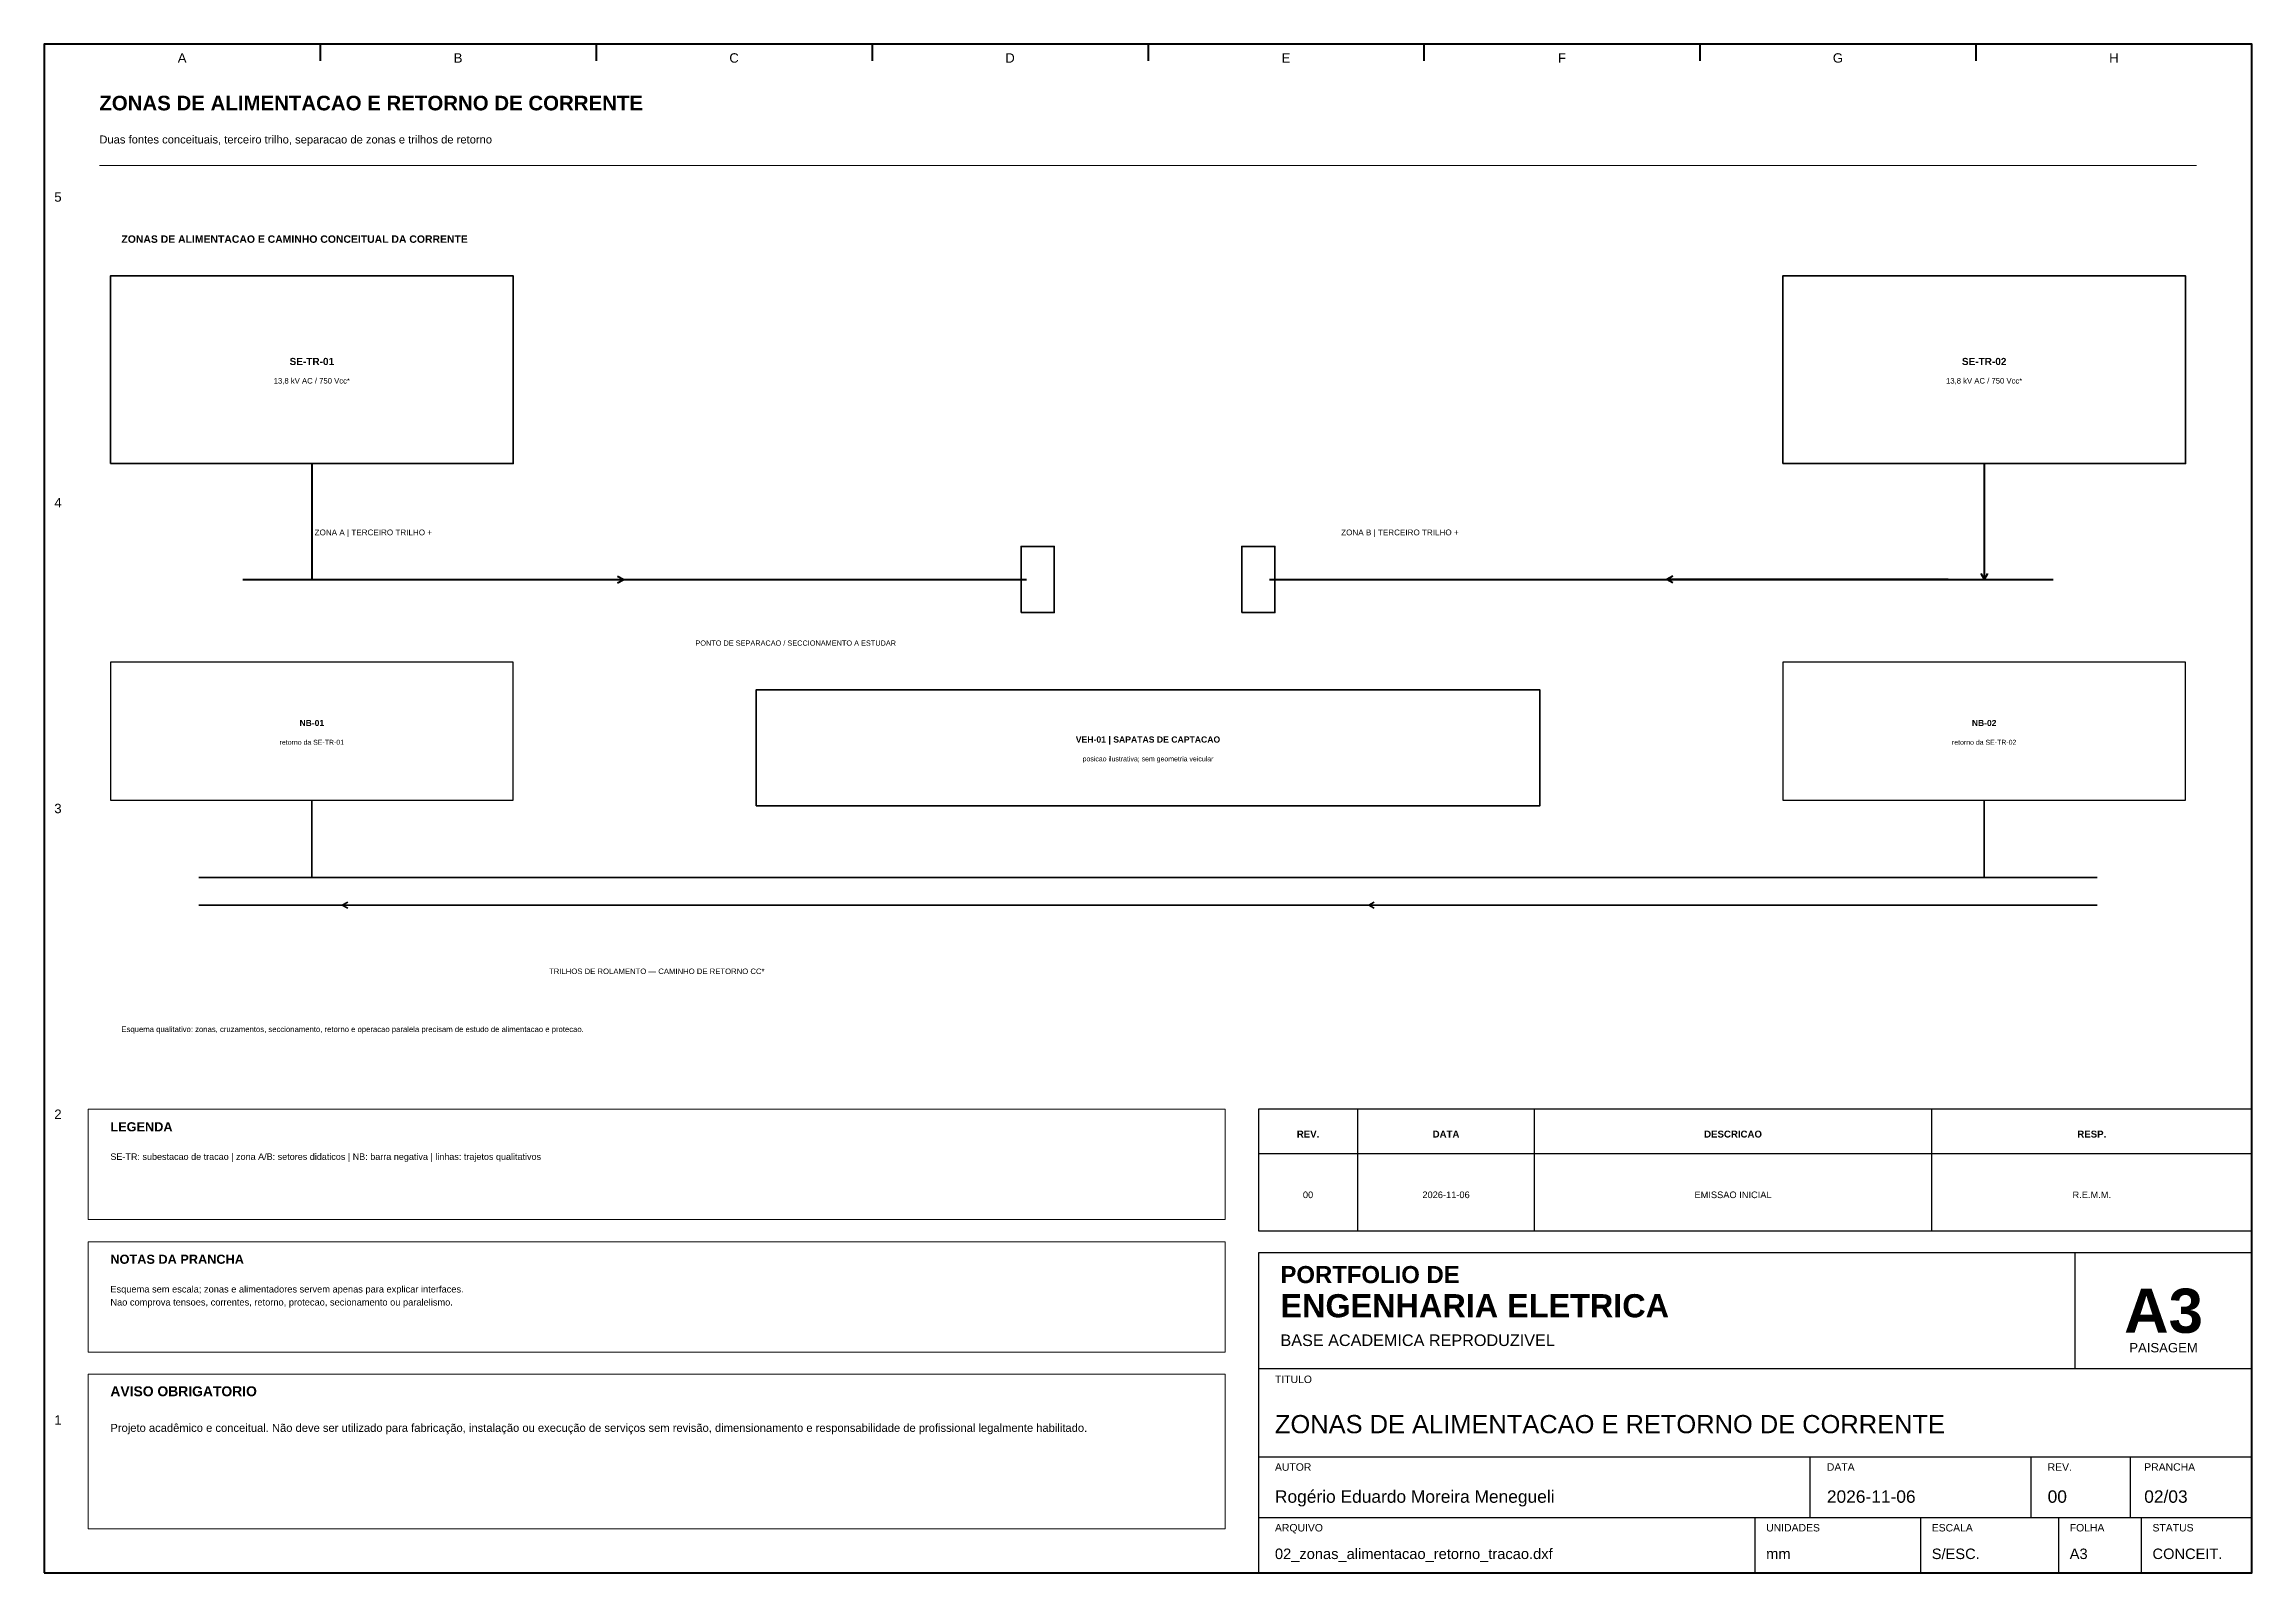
# Model space of a CAD drawing. Header units: millimetres. Extents: x 10 to 410, y 10 to 287.
import ezdxf
from ezdxf.enums import TextEntityAlignment as Align

# ---------------------------------------------------------------- set-up
doc = ezdxf.new("R2010")
doc.units = ezdxf.units.MM
for name, color, linetype, lineweight in [('00_MOLDURA', 7, 'CONTINUOUS', 50), ('01_CARIMBO', 7, 'CONTINUOUS', 25), ('02_TEXTO', 7, 'CONTINUOUS', 18), ('03_COTAS', 152, 'CONTINUOUS', 18), ('04_EQUIPAMENTOS', 32, 'CONTINUOUS', 35), ('05_POTENCIA', 12, 'CONTINUOUS', 50), ('07_INSTRUMENTACAO', 202, 'CONTINUOUS', 25), ('08_CABOS', 124, 'CONTINUOUS', 35), ('12_LEGENDA', 7, 'CONTINUOUS', 18), ('13_NOTAS', 7, 'CONTINUOUS', 18)]:
    doc.layers.add(name, color=color, linetype=linetype, lineweight=lineweight)
doc.styles.add('PORTFOLIO_TEXTO', font='arial.ttf')
doc.styles.add('PORTFOLIO_TITULO', font='arialbd.ttf', dxfattribs={"width": 0.92})

# ---------------------------------------------------------------- blocks, each defined once
blk = doc.blocks.new('CARIMBO_A3')
at = {"layer": '01_CARIMBO'}
for p, q in [((148, 37), (148, 58)), ((0, 37), (180, 37)), ((0, 21), (180, 21)), ((100, 10), (100, 21)), ((140, 10), (140, 21)), ((158, 10), (158, 21)), ((0, 10), (180, 10)), ((90, 0), (90, 10)), ((120, 0), (120, 10)), ((145, 0), (145, 10)), ((160, 0), (160, 10))]:
    blk.add_line(p, q, dxfattribs=at)
blk.add_lwpolyline([(0, 0), (180, 0), (180, 58), (0, 58)], close=True, dxfattribs=at)
at = {"layer": '01_CARIMBO', "style": 'PORTFOLIO_TEXTO'}
for s, p in [('TITULO', (3, 34.4)), ('AUTOR', (3, 18.5)), ('DATA', (103, 18.5)), ('REV.', (143, 18.5)), ('PRANCHA', (160.5, 18.5)), ('ARQUIVO', (3, 7.5)), ('UNIDADES', (92, 7.5)), ('ESCALA', (122, 7.5)), ('FOLHA', (147, 7.5)), ('STATUS', (162, 7.5))]:
    blk.add_text(s, height=1.35, dxfattribs=at).set_placement(p)
at = {"layer": '02_TEXTO'}
for s, height, style, p in [('PORTFOLIO DE', 3.1, 'PORTFOLIO_TITULO', (4, 52.5)), ('ENGENHARIA ELETRICA', 4.2, 'PORTFOLIO_TITULO', (4, 46.3)), ('BASE ACADEMICA REPRODUZIVEL', 2.1, 'PORTFOLIO_TEXTO', (4, 41.1))]:
    blk.add_text(s, height=height, dxfattribs=dict(at, style=style)).set_placement(p)
for s, height, style, p in [('A3', 8, 'PORTFOLIO_TITULO', (164, 47.5)), ('PAISAGEM', 1.7, 'PORTFOLIO_TEXTO', (164, 40.8))]:
    blk.add_text(s, height=height, dxfattribs=dict(at, style=style)).set_placement(p, align=Align.MIDDLE_CENTER)
at = {"layer": '02_TEXTO', "style": 'PORTFOLIO_TEXTO'}
for tag, p, height in [('TITULO', (3, 25.3), 3.3), ('AUTOR', (3, 12.7), 2.25), ('DATA', (103, 12.7), 2.25), ('REVISAO', (143, 12.7), 2.25), ('PRANCHA', (160.5, 12.7), 2.25), ('ARQUIVO', (3, 2.5), 1.9), ('UNIDADES', (92, 2.5), 1.9), ('ESCALA', (122, 2.5), 1.9), ('FOLHA', (147, 2.5), 1.9), ('STATUS', (162, 2.5), 1.9)]:
    blk.add_attdef(tag, p, '', height=height, dxfattribs=at)

msp = doc.modelspace()

# ---------------------------------------------------------------- linework, layer by layer
at = {"layer": '00_MOLDURA'}
for p, q in [((60, 287), (60, 284)), ((110, 287), (110, 284)), ((160, 287), (160, 284)), ((210, 287), (210, 284)), ((260, 287), (260, 284)), ((310, 287), (310, 284)), ((360, 287), (360, 284))]:
    msp.add_line(p, q, dxfattribs=at)
msp.add_lwpolyline([(10, 10), (410, 10), (410, 287), (10, 287)], close=True, dxfattribs=at)
at = {"layer": '01_CARIMBO'}
for p, q in [((248, 72), (248, 94)), ((280, 72), (280, 94)), ((352, 72), (352, 94)), ((230, 86), (410, 86))]:
    msp.add_line(p, q, dxfattribs=at)
msp.add_lwpolyline([(230, 72), (410, 72), (410, 94), (230, 94)], close=True, dxfattribs=at)
at = {"layer": '03_COTAS'}
msp.add_line((20, 265), (400, 265), dxfattribs=at)
at = {"layer": '04_EQUIPAMENTOS'}
for points in [[(22, 211), (95, 211), (95, 245), (22, 245)], [(325, 211), (398, 211), (398, 245), (325, 245)], [(187, 184), (193, 184), (193, 196), (187, 196)], [(227, 184), (233, 184), (233, 196), (227, 196)], [(139, 149), (281, 149), (281, 170), (139, 170)]]:
    msp.add_lwpolyline(points, close=True, dxfattribs=at)
at = {"layer": '05_POTENCIA'}
for p, q in [((58.5, 211), (58.5, 190)), ((361.5, 211), (361.5, 190)), ((46, 190), (188, 190)), ((64, 190), (115, 190)), ((113.9, 190.6), (115, 190)), ((113.9, 189.4), (115, 190)), ((232, 190), (374, 190)), ((305.1, 190.6), (304, 190)), ((355, 190), (304, 190)), ((305.1, 189.4), (304, 190)), ((360.89, 191.1), (361.5, 190)), ((362.11, 191.1), (361.5, 190))]:
    msp.add_line(p, q, dxfattribs=at)
at = {"layer": '07_INSTRUMENTACAO'}
for points in [[(22, 150), (95, 150), (95, 175), (22, 175)], [(325, 150), (398, 150), (398, 175), (325, 175)]]:
    msp.add_lwpolyline(points, close=True, dxfattribs=at)
at = {"layer": '08_CABOS'}
for p, q in [((58.5, 150), (58.5, 136)), ((361.5, 150), (361.5, 136)), ((38, 136), (382, 136)), ((38, 131), (382, 131)), ((65, 131.55), (64, 131)), ((117, 131), (64, 131)), ((65, 130.45), (64, 131)), ((251, 131.55), (250, 131)), ((303, 131), (250, 131)), ((251, 130.45), (250, 131))]:
    msp.add_line(p, q, dxfattribs=at)
at = {"layer": '12_LEGENDA'}
msp.add_lwpolyline([(18, 74), (224, 74), (224, 94), (18, 94)], close=True, dxfattribs=at)
at = {"layer": '13_NOTAS'}
for points in [[(18, 50), (224, 50), (224, 70), (18, 70)], [(18, 18), (224, 18), (224, 46), (18, 46)]]:
    msp.add_lwpolyline(points, close=True, dxfattribs=at)

# ---------------------------------------------------------------- block references
at = {"layer": '01_CARIMBO'}
msp.add_blockref('CARIMBO_A3', (230, 10), dxfattribs=at).add_auto_attribs({'TITULO': 'ZONAS DE ALIMENTACAO E RETORNO DE CORRENTE', 'AUTOR': 'Rogério Eduardo Moreira Menegueli', 'DATA': '2026-11-06', 'REVISAO': '00', 'PRANCHA': '02/03', 'ARQUIVO': '02_zonas_alimentacao_retorno_tracao.dxf', 'UNIDADES': 'mm', 'ESCALA': 'S/ESC.', 'FOLHA': 'A3', 'STATUS': 'CONCEIT.'})

# ---------------------------------------------------------------- texts
at = {"layer": '00_MOLDURA', "style": 'PORTFOLIO_TEXTO'}
for s, p in [('A', (35, 284.5)), ('B', (85, 284.5)), ('C', (135, 284.5)), ('D', (185, 284.5)), ('E', (235, 284.5)), ('F', (285, 284.5)), ('G', (335, 284.5)), ('H', (385, 284.5)), ('5', (12.5, 259.3)), ('4', (12.5, 203.9)), ('3', (12.5, 148.5)), ('2', (12.5, 93.1)), ('1', (12.5, 37.7))]:
    msp.add_text(s, height=1.7, dxfattribs=at).set_placement(p, align=Align.MIDDLE_CENTER)
at = {"layer": '01_CARIMBO', "style": 'PORTFOLIO_TITULO'}
for s, p in [('REV.', (239, 89.5)), ('DATA', (264, 89.5)), ('DESCRICAO', (316, 89.5)), ('RESP.', (381, 89.5))]:
    msp.add_text(s, height=1.25, dxfattribs=at).set_placement(p, align=Align.MIDDLE_CENTER)
at = {"layer": '02_TEXTO'}
for s, height, style, p in [('ZONAS DE ALIMENTACAO E RETORNO DE CORRENTE', 2.65, 'PORTFOLIO_TITULO', (20, 275)), ('Duas fontes conceituais, terceiro trilho, separacao de zonas e trilhos de retorno', 1.45, 'PORTFOLIO_TEXTO', (20, 269))]:
    msp.add_text(s, height=height, dxfattribs=dict(at, style=style)).set_placement(p)
at = {"layer": '02_TEXTO', "style": 'PORTFOLIO_TEXTO'}
for s, height, p in [('13,8 kV AC / 750 Vcc*', 1, (58.5, 226)), ('13,8 kV AC / 750 Vcc*', 1, (361.5, 226)), ('retorno da SE-TR-01', 0.9, (58.5, 160.5)), ('retorno da SE-TR-02', 0.9, (361.5, 160.5)), ('posicao ilustrativa; sem geometria veicular', 0.9, (210, 157.5)), ('00', 1.2, (239, 78.5)), ('2026-11-06', 1.2, (264, 78.5)), ('EMISSAO INICIAL', 1.2, (316, 78.5)), ('R.E.M.M.', 1.2, (381, 78.5))]:
    msp.add_text(s, height=height, dxfattribs=at).set_placement(p, align=Align.MIDDLE_CENTER)
at = {"layer": '04_EQUIPAMENTOS', "style": 'PORTFOLIO_TITULO'}
for s, height, p in [('SE-TR-01', 1.3, (58.5, 229.5)), ('SE-TR-02', 1.3, (361.5, 229.5)), ('VEH-01 | SAPATAS DE CAPTACAO', 1.12, (210, 161))]:
    msp.add_text(s, height=height, dxfattribs=at).set_placement(p, align=Align.MIDDLE_CENTER)
at = {"layer": '05_POTENCIA'}
for s, height, style, p in [('ZONAS DE ALIMENTACAO E CAMINHO CONCEITUAL DA CORRENTE', 1.35, 'PORTFOLIO_TITULO', (24, 251)), ('ZONA A | TERCEIRO TRILHO +', 1.05, 'PORTFOLIO_TEXTO', (59, 198)), ('ZONA B | TERCEIRO TRILHO +', 1.05, 'PORTFOLIO_TEXTO', (245, 198))]:
    msp.add_text(s, height=height, dxfattribs=dict(at, style=style)).set_placement(p)
at = {"layer": '07_INSTRUMENTACAO', "style": 'PORTFOLIO_TITULO'}
for s, p in [('NB-01', (58.5, 164)), ('NB-02', (361.5, 164))]:
    msp.add_text(s, height=1.1, dxfattribs=at).set_placement(p, align=Align.MIDDLE_CENTER)
at = {"layer": '08_CABOS', "style": 'PORTFOLIO_TEXTO'}
msp.add_text('TRILHOS DE ROLAMENTO — CAMINHO DE RETORNO CC*', height=1, dxfattribs=at).set_placement((121, 119), align=Align.MIDDLE_CENTER)
at = {"layer": '12_LEGENDA', "style": 'PORTFOLIO_TITULO'}
msp.add_text('LEGENDA', height=1.65, dxfattribs=at).set_placement((22, 90))
at = {"layer": '12_LEGENDA', "insert": (22, 86), "char_height": 1.17, "width": 198, "attachment_point": 1, "line_spacing_factor": 1.18, "style": 'PORTFOLIO_TEXTO'}
msp.add_mtext('SE-TR: subestacao de tracao | zona A/B: setores didaticos | NB: barra negativa | linhas: trajetos qualitativos', dxfattribs=at)
at = {"layer": '13_NOTAS'}
for s, height, style, p in [('PONTO DE SEPARACAO / SECCIONAMENTO A ESTUDAR', 0.95, 'PORTFOLIO_TEXTO', (128, 178)), ('Esquema qualitativo: zonas, cruzamentos, seccionamento, retorno e operacao paralela precisam de estudo de alimentacao e protecao.', 1, 'PORTFOLIO_TEXTO', (24, 108)), ('NOTAS DA PRANCHA', 1.65, 'PORTFOLIO_TITULO', (22, 66)), ('AVISO OBRIGATORIO', 1.8, 'PORTFOLIO_TITULO', (22, 42))]:
    msp.add_text(s, height=height, dxfattribs=dict(at, style=style)).set_placement(p)
at = {"layer": '13_NOTAS', "width": 198, "attachment_point": 1, "line_spacing_factor": 1.18, "style": 'PORTFOLIO_TEXTO'}
for s, insert, char_height in [('Esquema sem escala; zonas e alimentadores servem apenas para explicar interfaces.\\PNao comprova tensoes, correntes, retorno, protecao, secionamento ou paralelismo.', (22, 62), 1.2), ('Projeto acadêmico e conceitual. Não deve ser utilizado para fabricação, instalação ou execução de serviços sem revisão, dimensionamento e responsabilidade de profissional legalmente habilitado.', (22, 37), 1.45)]:
    msp.add_mtext(s, dxfattribs=dict(at, insert=insert, char_height=char_height))

doc.saveas('drawing.dxf')
